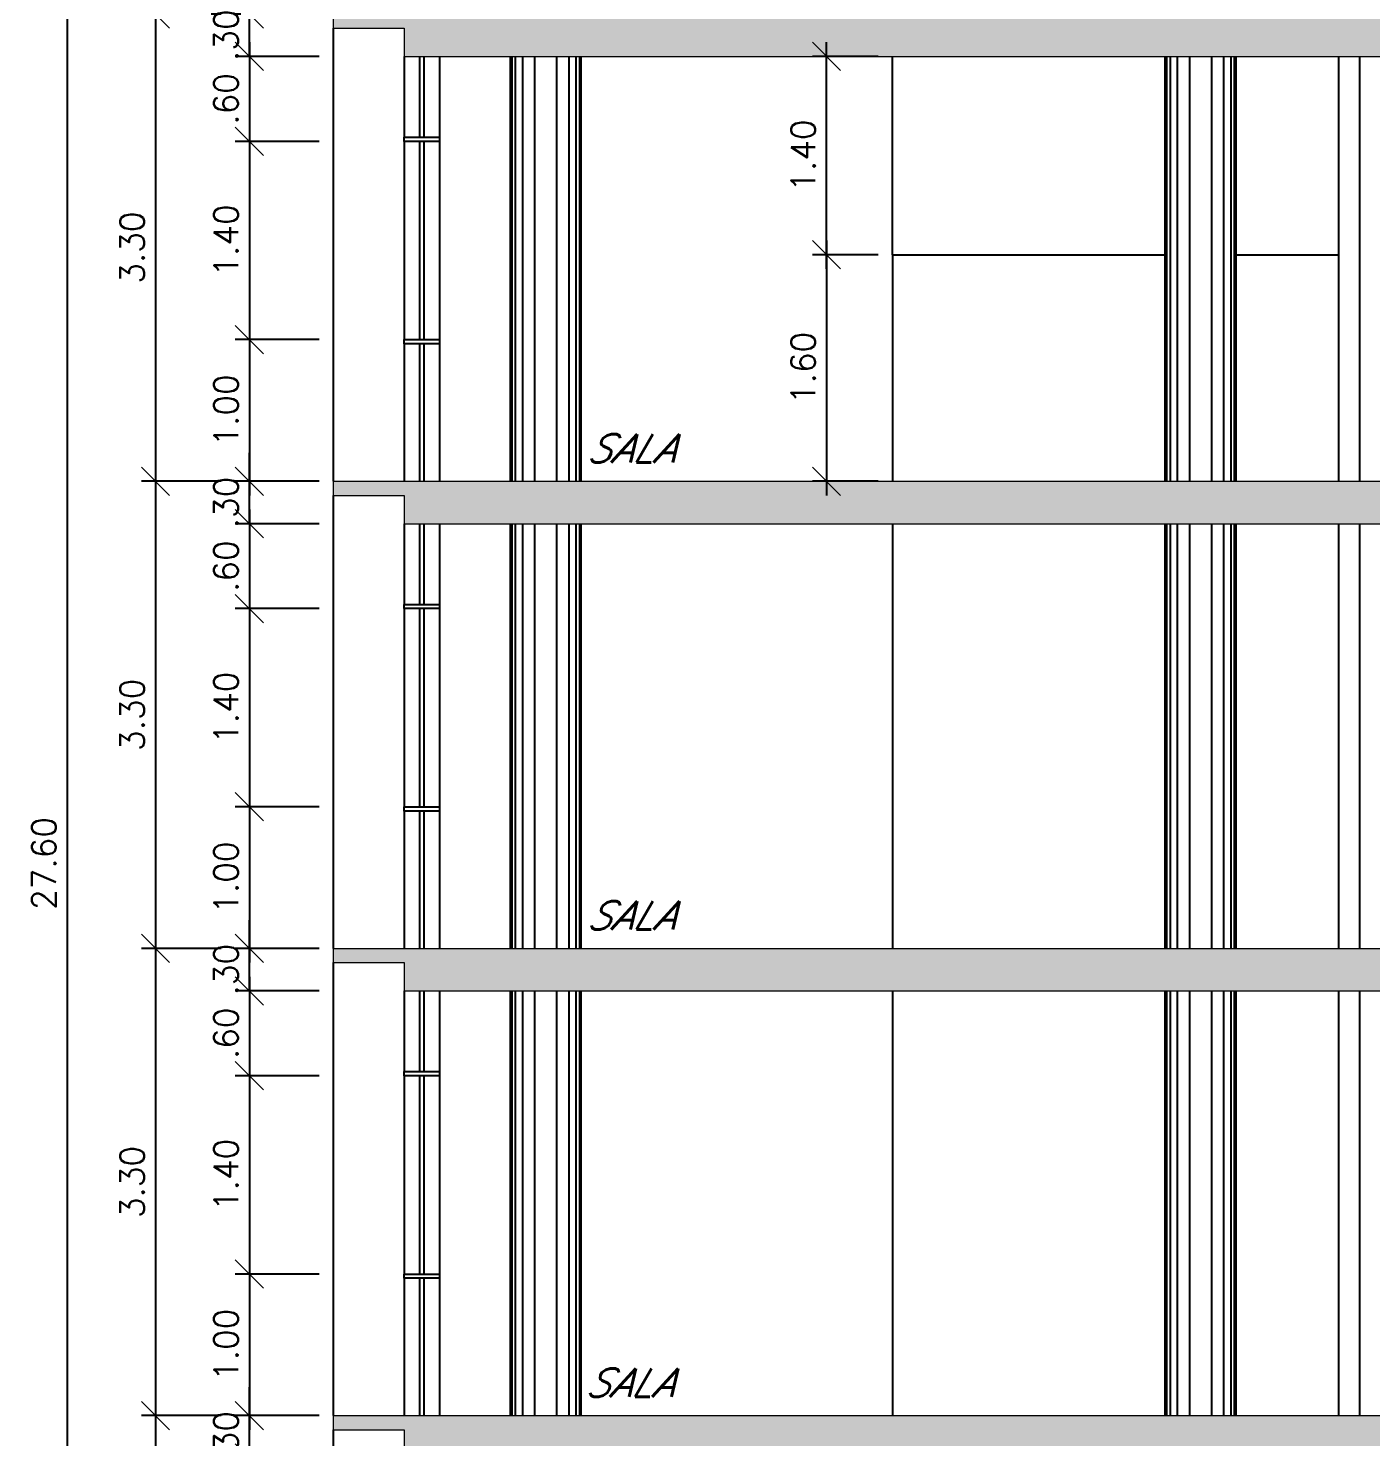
# Model space of a CAD drawing. Header units: millimetres. Extents: x 521 to 1055, y 261 to 520.
# Drawn here: x 857.5 to 866.98, y 470.91 to 480.86 of the extents above; entities that cross this region are included whole.
import ezdxf

# ---------------------------------------------------------------- set-up
doc = ezdxf.new("R2010")
doc.units = ezdxf.units.MM
doc.linetypes.add('CONTINU', pattern=[0])
doc.layers.add('0.1', color=8, linetype='Continuous', lineweight=13)
doc.styles.add('ROMANS', font='romans')
doc.styles.get("Standard").update_dxf_attribs({"font": 'romans.shx'})
doc.dimstyles.new('Fares Eng - 50', dxfattribs={"dimscale": 2, "dimtxt": 0.085, "dimasz": 0.1, "dimexe": 0.05, "dimexo": 0.05, "dimgap": 0.04, "dimtad": 1, "dimzin": 4, "dimdsep": 46, "dimtxsty": 'ROMANS', "dimblk1": 'OBLIQUE', "dimblk2": 'OBLIQUE', "dimsah": 1, "dimcen": 0.05, "dimdle": 0.05, "dimclrd": 8, "dimclre": 8, "dimclrt": 8, "dimaunit": 1, "dimadec": 0, "dimazin": 0, "dimtfac": 1, "dimtix": 1, "dimtmove": 2, "dimatfit": 0, "dimldrblk": 'OPEN90', "dimfxl": 1, "dimtolj": 1, "dimtzin": 0, "dimarcsym": 0})
pattern_1 = [(50, (2.50527, -1.5628), (0.273277003, -0.02390863), [0.028575, -0.314325]), (355, (2.50527, -1.5628), (-0.05286424, 0.286584964), [0.02286, -0.25146]), (100.451, (2.52804, -1.56478), (0.22041375, 0.26267503), [0.024285, -0.267135]), (46.1842, (2.50527, -1.4866), (0.40661856, -0.06306349), [0.0428625, -0.4714875]), (96.6356, (2.53915, -1.49184), (0.35610635, 0.37113833), [0.0364275, -0.4007025]), (351.184, (2.50527, -1.4866), (0.3561069, 0.37113768), [0.03429, -0.37719]), (21, (2.54337, -1.50564), (0.22742232, -0.15339828), [0.028575, -0.314325]), (326, (2.54337, -1.50564), (0.09270304, 0.27628195), [0.02286, -0.25146]), (71.4514, (2.56232, -1.51842), (0.320124736, 0.12288429), [0.024285, -0.267135]), (37.5, (2.50527, -1.56279), (0.004632905, 0.126832558), [0, -0.248412, 0, -0.25527, 0, -0.2524125]), (7.5, (2.50527, -1.56279), (0.100229494, 0.150270862), [0, -0.145542, 0, -0.242697, 0, -0.0962025]), (327.5, (2.4203, -1.56279), (0.203385893, -0.008593116), [0, -0.09525, 0, -0.29718, 0, -0.394335]), (317.5, (2.3822, -1.56279), (0.222193772, 0.038139737), [0, -0.123825, 0, -0.197358, 0, -0.280035])]

# ---------------------------------------------------------------- blocks, each defined once
blk = doc.blocks.new('_OBLIQUE')
at = {"color": 0, "linetype": 'ByBlock'}
blk.add_line((-0.5, -0.5), (0.5, 0.5), dxfattribs=at)
blk = doc.blocks.new('*D1891')
at = {"layer": '0.1', "color": 8, "linetype": 'CONTINU', "lineweight": -2, "transparency": 16777216}
for p, q in [((859.0596, 471.0565), (859.0596, 471.2565)), ((859.5523, 471.0565), (858.9596, 471.0565)), ((859.0596, 470.7565), (859.0596, 471.0565)), ((859.5523, 470.7565), (858.9596, 470.7565)), ((859.0596, 470.7565), (859.0596, 470.5565))]:
    blk.add_line(p, q, dxfattribs=at)
at = {"layer": 'DEFPOINTS', "color": 0, "linetype": 'CONTINU', "lineweight": -2, "transparency": 16777216}
for p in [(859.0596, 471.0565), (859.6523, 471.0565), (859.6523, 470.7565)]:
    blk.add_point(p, dxfattribs=at)
at = {"layer": '0.1', "color": 8, "linetype": 'CONTINU', "lineweight": -2, "transparency": 16777216, "xscale": 0.2, "yscale": 0.2, "zscale": 0.2}
for p, rotation in [((859.0596, 471.0565), 270), ((859.0596, 470.7565), 90)]:
    blk.add_blockref('_OBLIQUE', p, dxfattribs=dict(at, rotation=rotation))
at = {"layer": '0.1', "color": 8, "linetype": 'CONTINU', "lineweight": -2, "transparency": 16777216, "insert": (858.8946, 470.9065), "char_height": 0.17, "attachment_point": 5, "rotation": 90, "style": 'ROMANS'}
blk.add_mtext('\\A1;.30', dxfattribs=at)
blk = doc.blocks.new('_Open90')
at = {"color": 0, "linetype": 'ByBlock', "lineweight": -2}
for p, q in [((-0.5, 0.5), (0, 0)), ((0, 0), (-1, 0)), ((0, 0), (-0.5, -0.5))]:
    blk.add_line(p, q, dxfattribs=at)
blk = doc.blocks.new('*D1892')
at = {"layer": '0.1', "color": 8, "linetype": 'CONTINU', "lineweight": -2, "transparency": 16777216}
for p, q in [((859.0596, 474.1565), (859.0596, 473.3565)), ((859.5523, 474.0565), (858.9596, 474.0565)), ((859.5523, 473.4565), (858.9596, 473.4565))]:
    blk.add_line(p, q, dxfattribs=at)
at = {"layer": 'DEFPOINTS', "color": 0, "linetype": 'CONTINU', "lineweight": -2, "transparency": 16777216}
for p in [(859.6523, 474.0565), (859.0596, 473.4565), (859.6523, 473.4565)]:
    blk.add_point(p, dxfattribs=at)
at = {"layer": '0.1', "color": 8, "linetype": 'CONTINU', "lineweight": -2, "transparency": 16777216, "xscale": 0.2, "yscale": 0.2, "zscale": 0.2}
for p, rotation in [((859.0596, 474.0565), 90), ((859.0596, 473.4565), 270)]:
    blk.add_blockref('_OBLIQUE', p, dxfattribs=dict(at, rotation=rotation))
at = {"layer": '0.1', "color": 8, "linetype": 'CONTINU', "lineweight": -2, "transparency": 16777216, "insert": (858.8946, 473.7565), "char_height": 0.17, "attachment_point": 5, "rotation": 90, "style": 'ROMANS'}
blk.add_mtext('\\A1;.60', dxfattribs=at)
blk = doc.blocks.new('*D1893')
at = {"layer": '0.1', "color": 8, "linetype": 'CONTINU', "lineweight": -2, "transparency": 16777216}
for p, q in [((859.0596, 473.5565), (859.0596, 471.9565)), ((859.5523, 473.4565), (858.9596, 473.4565)), ((859.5523, 472.0565), (858.9596, 472.0565))]:
    blk.add_line(p, q, dxfattribs=at)
at = {"layer": 'DEFPOINTS', "color": 0, "linetype": 'CONTINU', "lineweight": -2, "transparency": 16777216}
for p in [(859.6523, 473.4565), (859.0596, 472.0565), (859.6523, 472.0565)]:
    blk.add_point(p, dxfattribs=at)
at = {"layer": '0.1', "color": 8, "linetype": 'CONTINU', "lineweight": -2, "transparency": 16777216, "xscale": 0.2, "yscale": 0.2, "zscale": 0.2}
for p, rotation in [((859.0596, 473.4565), 90), ((859.0596, 472.0565), 270)]:
    blk.add_blockref('_OBLIQUE', p, dxfattribs=dict(at, rotation=rotation))
at = {"layer": '0.1', "color": 8, "linetype": 'CONTINU', "lineweight": -2, "transparency": 16777216, "insert": (858.8946, 472.7565), "char_height": 0.17, "attachment_point": 5, "rotation": 90, "style": 'ROMANS'}
blk.add_mtext('\\A1;1.40', dxfattribs=at)
blk = doc.blocks.new('*D1894')
at = {"layer": '0.1', "color": 8, "linetype": 'CONTINU', "lineweight": -2, "transparency": 16777216}
for p, q in [((859.0596, 472.1565), (859.0596, 470.9565)), ((859.5523, 472.0565), (858.9596, 472.0565)), ((859.5523, 471.0565), (858.9596, 471.0565))]:
    blk.add_line(p, q, dxfattribs=at)
at = {"layer": 'DEFPOINTS', "color": 0, "linetype": 'CONTINU', "lineweight": -2, "transparency": 16777216}
for p in [(859.6523, 472.0565), (859.0596, 471.0565), (859.6523, 471.0565)]:
    blk.add_point(p, dxfattribs=at)
at = {"layer": '0.1', "color": 8, "linetype": 'CONTINU', "lineweight": -2, "transparency": 16777216, "xscale": 0.2, "yscale": 0.2, "zscale": 0.2}
for p, rotation in [((859.0596, 472.0565), 90), ((859.0596, 471.0565), 270)]:
    blk.add_blockref('_OBLIQUE', p, dxfattribs=dict(at, rotation=rotation))
at = {"layer": '0.1', "color": 8, "linetype": 'CONTINU', "lineweight": -2, "transparency": 16777216, "insert": (858.8946, 471.5565), "char_height": 0.17, "attachment_point": 5, "rotation": 90, "style": 'ROMANS'}
blk.add_mtext('\\A1;1.00', dxfattribs=at)
blk = doc.blocks.new('*D1895')
at = {"layer": '0.1', "color": 8, "linetype": 'CONTINU', "lineweight": -2, "transparency": 16777216}
for p, q in [((859.0596, 474.3565), (859.0596, 474.5565)), ((859.5523, 474.3565), (858.9596, 474.3565)), ((859.0596, 474.0565), (859.0596, 474.3565)), ((859.5523, 474.0565), (858.9596, 474.0565)), ((859.0596, 474.0565), (859.0596, 473.8565))]:
    blk.add_line(p, q, dxfattribs=at)
at = {"layer": 'DEFPOINTS', "color": 0, "linetype": 'CONTINU', "lineweight": -2, "transparency": 16777216}
for p in [(859.0596, 474.3565), (859.6523, 474.3565), (859.6523, 474.0565)]:
    blk.add_point(p, dxfattribs=at)
at = {"layer": '0.1', "color": 8, "linetype": 'CONTINU', "lineweight": -2, "transparency": 16777216, "xscale": 0.2, "yscale": 0.2, "zscale": 0.2}
for p, rotation in [((859.0596, 474.3565), 270), ((859.0596, 474.0565), 90)]:
    blk.add_blockref('_OBLIQUE', p, dxfattribs=dict(at, rotation=rotation))
at = {"layer": '0.1', "color": 8, "linetype": 'CONTINU', "lineweight": -2, "transparency": 16777216, "insert": (858.8946, 474.2065), "char_height": 0.17, "attachment_point": 5, "rotation": 90, "style": 'ROMANS'}
blk.add_mtext('\\A1;.30', dxfattribs=at)
blk = doc.blocks.new('*D1896')
at = {"layer": '0.1', "color": 8, "linetype": 'CONTINU', "lineweight": -2, "transparency": 16777216}
for p, q in [((859.0596, 477.4565), (859.0596, 476.6565)), ((859.5523, 477.3565), (858.9596, 477.3565)), ((859.5523, 476.7565), (858.9596, 476.7565))]:
    blk.add_line(p, q, dxfattribs=at)
at = {"layer": 'DEFPOINTS', "color": 0, "linetype": 'CONTINU', "lineweight": -2, "transparency": 16777216}
for p in [(859.6523, 477.3565), (859.0596, 476.7565), (859.6523, 476.7565)]:
    blk.add_point(p, dxfattribs=at)
at = {"layer": '0.1', "color": 8, "linetype": 'CONTINU', "lineweight": -2, "transparency": 16777216, "xscale": 0.2, "yscale": 0.2, "zscale": 0.2}
for p, rotation in [((859.0596, 477.3565), 90), ((859.0596, 476.7565), 270)]:
    blk.add_blockref('_OBLIQUE', p, dxfattribs=dict(at, rotation=rotation))
at = {"layer": '0.1', "color": 8, "linetype": 'CONTINU', "lineweight": -2, "transparency": 16777216, "insert": (858.8946, 477.0565), "char_height": 0.17, "attachment_point": 5, "rotation": 90, "style": 'ROMANS'}
blk.add_mtext('\\A1;.60', dxfattribs=at)
blk = doc.blocks.new('*D1897')
at = {"layer": '0.1', "color": 8, "linetype": 'CONTINU', "lineweight": -2, "transparency": 16777216}
for p, q in [((859.0596, 476.8565), (859.0596, 475.2565)), ((859.5523, 476.7565), (858.9596, 476.7565)), ((859.5523, 475.3565), (858.9596, 475.3565))]:
    blk.add_line(p, q, dxfattribs=at)
at = {"layer": 'DEFPOINTS', "color": 0, "linetype": 'CONTINU', "lineweight": -2, "transparency": 16777216}
for p in [(859.6523, 476.7565), (859.0596, 475.3565), (859.6523, 475.3565)]:
    blk.add_point(p, dxfattribs=at)
at = {"layer": '0.1', "color": 8, "linetype": 'CONTINU', "lineweight": -2, "transparency": 16777216, "xscale": 0.2, "yscale": 0.2, "zscale": 0.2}
for p, rotation in [((859.0596, 476.7565), 90), ((859.0596, 475.3565), 270)]:
    blk.add_blockref('_OBLIQUE', p, dxfattribs=dict(at, rotation=rotation))
at = {"layer": '0.1', "color": 8, "linetype": 'CONTINU', "lineweight": -2, "transparency": 16777216, "insert": (858.8946, 476.0565), "char_height": 0.17, "attachment_point": 5, "rotation": 90, "style": 'ROMANS'}
blk.add_mtext('\\A1;1.40', dxfattribs=at)
blk = doc.blocks.new('*D1898')
at = {"layer": '0.1', "color": 8, "linetype": 'CONTINU', "lineweight": -2, "transparency": 16777216}
for p, q in [((859.0596, 475.4565), (859.0596, 474.2565)), ((859.5523, 475.3565), (858.9596, 475.3565)), ((859.5523, 474.3565), (858.9596, 474.3565))]:
    blk.add_line(p, q, dxfattribs=at)
at = {"layer": 'DEFPOINTS', "color": 0, "linetype": 'CONTINU', "lineweight": -2, "transparency": 16777216}
for p in [(859.6523, 475.3565), (859.0596, 474.3565), (859.6523, 474.3565)]:
    blk.add_point(p, dxfattribs=at)
at = {"layer": '0.1', "color": 8, "linetype": 'CONTINU', "lineweight": -2, "transparency": 16777216, "xscale": 0.2, "yscale": 0.2, "zscale": 0.2}
for p, rotation in [((859.0596, 475.3565), 90), ((859.0596, 474.3565), 270)]:
    blk.add_blockref('_OBLIQUE', p, dxfattribs=dict(at, rotation=rotation))
at = {"layer": '0.1', "color": 8, "linetype": 'CONTINU', "lineweight": -2, "transparency": 16777216, "insert": (858.8946, 474.8565), "char_height": 0.17, "attachment_point": 5, "rotation": 90, "style": 'ROMANS'}
blk.add_mtext('\\A1;1.00', dxfattribs=at)
blk = doc.blocks.new('*D1899')
at = {"layer": '0.1', "color": 8, "linetype": 'CONTINU', "lineweight": -2, "transparency": 16777216}
for p, q in [((859.0596, 477.6565), (859.0596, 477.8565)), ((859.5523, 477.6565), (858.9596, 477.6565)), ((859.0596, 477.3565), (859.0596, 477.6565)), ((859.5523, 477.3565), (858.9596, 477.3565)), ((859.0596, 477.3565), (859.0596, 477.1565))]:
    blk.add_line(p, q, dxfattribs=at)
at = {"layer": 'DEFPOINTS', "color": 0, "linetype": 'CONTINU', "lineweight": -2, "transparency": 16777216}
for p in [(859.0596, 477.6565), (859.6523, 477.6565), (859.6523, 477.3565)]:
    blk.add_point(p, dxfattribs=at)
at = {"layer": '0.1', "color": 8, "linetype": 'CONTINU', "lineweight": -2, "transparency": 16777216, "xscale": 0.2, "yscale": 0.2, "zscale": 0.2}
for p, rotation in [((859.0596, 477.6565), 270), ((859.0596, 477.3565), 90)]:
    blk.add_blockref('_OBLIQUE', p, dxfattribs=dict(at, rotation=rotation))
at = {"layer": '0.1', "color": 8, "linetype": 'CONTINU', "lineweight": -2, "transparency": 16777216, "insert": (858.8946, 477.5065), "char_height": 0.17, "attachment_point": 5, "rotation": 90, "style": 'ROMANS'}
blk.add_mtext('\\A1;.30', dxfattribs=at)
blk = doc.blocks.new('*D1900')
at = {"layer": '0.1', "color": 8, "linetype": 'CONTINU', "lineweight": -2, "transparency": 16777216}
for p, q in [((859.0596, 480.7565), (859.0596, 479.9565)), ((859.5523, 480.6565), (858.9596, 480.6565)), ((859.5523, 480.0565), (858.9596, 480.0565))]:
    blk.add_line(p, q, dxfattribs=at)
at = {"layer": 'DEFPOINTS', "color": 0, "linetype": 'CONTINU', "lineweight": -2, "transparency": 16777216}
for p in [(859.6523, 480.6565), (859.0596, 480.0565), (859.6523, 480.0565)]:
    blk.add_point(p, dxfattribs=at)
at = {"layer": '0.1', "color": 8, "linetype": 'CONTINU', "lineweight": -2, "transparency": 16777216, "xscale": 0.2, "yscale": 0.2, "zscale": 0.2}
for p, rotation in [((859.0596, 480.6565), 90), ((859.0596, 480.0565), 270)]:
    blk.add_blockref('_OBLIQUE', p, dxfattribs=dict(at, rotation=rotation))
at = {"layer": '0.1', "color": 8, "linetype": 'CONTINU', "lineweight": -2, "transparency": 16777216, "insert": (858.8946, 480.3565), "char_height": 0.17, "attachment_point": 5, "rotation": 90, "style": 'ROMANS'}
blk.add_mtext('\\A1;.60', dxfattribs=at)
blk = doc.blocks.new('*D1901')
at = {"layer": '0.1', "color": 8, "linetype": 'CONTINU', "lineweight": -2, "transparency": 16777216}
for p, q in [((859.0596, 480.1565), (859.0596, 478.5565)), ((859.5523, 480.0565), (858.9596, 480.0565)), ((859.5523, 478.6565), (858.9596, 478.6565))]:
    blk.add_line(p, q, dxfattribs=at)
at = {"layer": 'DEFPOINTS', "color": 0, "linetype": 'CONTINU', "lineweight": -2, "transparency": 16777216}
for p in [(859.6523, 480.0565), (859.0596, 478.6565), (859.6523, 478.6565)]:
    blk.add_point(p, dxfattribs=at)
at = {"layer": '0.1', "color": 8, "linetype": 'CONTINU', "lineweight": -2, "transparency": 16777216, "xscale": 0.2, "yscale": 0.2, "zscale": 0.2}
for p, rotation in [((859.0596, 480.0565), 90), ((859.0596, 478.6565), 270)]:
    blk.add_blockref('_OBLIQUE', p, dxfattribs=dict(at, rotation=rotation))
at = {"layer": '0.1', "color": 8, "linetype": 'CONTINU', "lineweight": -2, "transparency": 16777216, "insert": (858.8946, 479.3565), "char_height": 0.17, "attachment_point": 5, "rotation": 90, "style": 'ROMANS'}
blk.add_mtext('\\A1;1.40', dxfattribs=at)
blk = doc.blocks.new('*D1902')
at = {"layer": '0.1', "color": 8, "linetype": 'CONTINU', "lineweight": -2, "transparency": 16777216}
for p, q in [((859.0596, 478.7565), (859.0596, 477.5565)), ((859.5523, 478.6565), (858.9596, 478.6565)), ((859.5523, 477.6565), (858.9596, 477.6565))]:
    blk.add_line(p, q, dxfattribs=at)
at = {"layer": 'DEFPOINTS', "color": 0, "linetype": 'CONTINU', "lineweight": -2, "transparency": 16777216}
for p in [(859.6523, 478.6565), (859.0596, 477.6565), (859.6523, 477.6565)]:
    blk.add_point(p, dxfattribs=at)
at = {"layer": '0.1', "color": 8, "linetype": 'CONTINU', "lineweight": -2, "transparency": 16777216, "xscale": 0.2, "yscale": 0.2, "zscale": 0.2}
for p, rotation in [((859.0596, 478.6565), 90), ((859.0596, 477.6565), 270)]:
    blk.add_blockref('_OBLIQUE', p, dxfattribs=dict(at, rotation=rotation))
at = {"layer": '0.1', "color": 8, "linetype": 'CONTINU', "lineweight": -2, "transparency": 16777216, "insert": (858.8946, 478.1565), "char_height": 0.17, "attachment_point": 5, "rotation": 90, "style": 'ROMANS'}
blk.add_mtext('\\A1;1.00', dxfattribs=at)
blk = doc.blocks.new('*D1903')
at = {"layer": '0.1', "color": 8, "linetype": 'CONTINU', "lineweight": -2, "transparency": 16777216}
for p, q in [((859.0596, 480.9565), (859.0596, 481.1565)), ((859.5523, 480.9565), (858.9596, 480.9565)), ((859.0596, 480.6565), (859.0596, 480.9565)), ((859.5523, 480.6565), (858.9596, 480.6565)), ((859.0596, 480.6565), (859.0596, 480.4565))]:
    blk.add_line(p, q, dxfattribs=at)
at = {"layer": 'DEFPOINTS', "color": 0, "linetype": 'CONTINU', "lineweight": -2, "transparency": 16777216}
for p in [(859.0596, 480.9565), (859.6523, 480.9565), (859.6523, 480.6565)]:
    blk.add_point(p, dxfattribs=at)
at = {"layer": '0.1', "color": 8, "linetype": 'CONTINU', "lineweight": -2, "transparency": 16777216, "xscale": 0.2, "yscale": 0.2, "zscale": 0.2}
for p, rotation in [((859.0596, 480.9565), 270), ((859.0596, 480.6565), 90)]:
    blk.add_blockref('_OBLIQUE', p, dxfattribs=dict(at, rotation=rotation))
at = {"layer": '0.1', "color": 8, "linetype": 'CONTINU', "lineweight": -2, "transparency": 16777216, "insert": (858.8946, 480.8065), "char_height": 0.17, "attachment_point": 5, "rotation": 90, "style": 'ROMANS'}
blk.add_mtext('\\A1;.30', dxfattribs=at)
blk = doc.blocks.new('*D1915')
at = {"layer": '0.1', "color": 8, "linetype": 'CONTINU', "lineweight": -2, "transparency": 16777216}
for p, q in [((858.3967, 471.1565), (858.3967, 467.6565)), ((858.8596, 471.0565), (858.2967, 471.0565)), ((858.8596, 467.7565), (858.2967, 467.7565))]:
    blk.add_line(p, q, dxfattribs=at)
at = {"layer": 'DEFPOINTS', "color": 0, "linetype": 'CONTINU', "lineweight": -2, "transparency": 16777216}
for p in [(858.9596, 471.0565), (858.3967, 467.7565), (858.9596, 467.7565)]:
    blk.add_point(p, dxfattribs=at)
at = {"layer": '0.1', "color": 8, "linetype": 'CONTINU', "lineweight": -2, "transparency": 16777216, "xscale": 0.2, "yscale": 0.2, "zscale": 0.2}
for p, rotation in [((858.3967, 471.0565), 90), ((858.3967, 467.7565), 270)]:
    blk.add_blockref('_OBLIQUE', p, dxfattribs=dict(at, rotation=rotation))
at = {"layer": '0.1', "color": 8, "linetype": 'CONTINU', "lineweight": -2, "transparency": 16777216, "insert": (858.2317, 469.4065), "char_height": 0.17, "attachment_point": 5, "rotation": 90, "style": 'ROMANS'}
blk.add_mtext('\\A1;3.30', dxfattribs=at)
blk = doc.blocks.new('*D1916')
at = {"layer": '0.1', "color": 8, "linetype": 'CONTINU', "lineweight": -2, "transparency": 16777216}
for p, q in [((858.3967, 474.4565), (858.3967, 470.9565)), ((858.8596, 474.3565), (858.2967, 474.3565)), ((858.8596, 471.0565), (858.2967, 471.0565))]:
    blk.add_line(p, q, dxfattribs=at)
at = {"layer": 'DEFPOINTS', "color": 0, "linetype": 'CONTINU', "lineweight": -2, "transparency": 16777216}
for p in [(858.9596, 474.3565), (858.3967, 471.0565), (858.9596, 471.0565)]:
    blk.add_point(p, dxfattribs=at)
at = {"layer": '0.1', "color": 8, "linetype": 'CONTINU', "lineweight": -2, "transparency": 16777216, "xscale": 0.2, "yscale": 0.2, "zscale": 0.2}
for p, rotation in [((858.3967, 474.3565), 90), ((858.3967, 471.0565), 270)]:
    blk.add_blockref('_OBLIQUE', p, dxfattribs=dict(at, rotation=rotation))
at = {"layer": '0.1', "color": 8, "linetype": 'CONTINU', "lineweight": -2, "transparency": 16777216, "insert": (858.2317, 472.7065), "char_height": 0.17, "attachment_point": 5, "rotation": 90, "style": 'ROMANS'}
blk.add_mtext('\\A1;3.30', dxfattribs=at)
blk = doc.blocks.new('*D1917')
at = {"layer": '0.1', "color": 8, "linetype": 'CONTINU', "lineweight": -2, "transparency": 16777216}
for p, q in [((858.3967, 477.7565), (858.3967, 474.2565)), ((858.8596, 477.6565), (858.2967, 477.6565)), ((858.8596, 474.3565), (858.2967, 474.3565))]:
    blk.add_line(p, q, dxfattribs=at)
at = {"layer": 'DEFPOINTS', "color": 0, "linetype": 'CONTINU', "lineweight": -2, "transparency": 16777216}
for p in [(858.9596, 477.6565), (858.3967, 474.3565), (858.9596, 474.3565)]:
    blk.add_point(p, dxfattribs=at)
at = {"layer": '0.1', "color": 8, "linetype": 'CONTINU', "lineweight": -2, "transparency": 16777216, "xscale": 0.2, "yscale": 0.2, "zscale": 0.2}
for p, rotation in [((858.3967, 477.6565), 90), ((858.3967, 474.3565), 270)]:
    blk.add_blockref('_OBLIQUE', p, dxfattribs=dict(at, rotation=rotation))
at = {"layer": '0.1', "color": 8, "linetype": 'CONTINU', "lineweight": -2, "transparency": 16777216, "insert": (858.2317, 476.0065), "char_height": 0.17, "attachment_point": 5, "rotation": 90, "style": 'ROMANS'}
blk.add_mtext('\\A1;3.30', dxfattribs=at)
blk = doc.blocks.new('*D1918')
at = {"layer": '0.1', "color": 8, "linetype": 'CONTINU', "lineweight": -2, "transparency": 16777216}
for p, q in [((858.3967, 481.0565), (858.3967, 477.5565)), ((858.8596, 480.9565), (858.2967, 480.9565)), ((858.8596, 477.6565), (858.2967, 477.6565))]:
    blk.add_line(p, q, dxfattribs=at)
at = {"layer": 'DEFPOINTS', "color": 0, "linetype": 'CONTINU', "lineweight": -2, "transparency": 16777216}
for p in [(858.9596, 480.9565), (858.3967, 477.6565), (858.9596, 477.6565)]:
    blk.add_point(p, dxfattribs=at)
at = {"layer": '0.1', "color": 8, "linetype": 'CONTINU', "lineweight": -2, "transparency": 16777216, "xscale": 0.2, "yscale": 0.2, "zscale": 0.2}
for p, rotation in [((858.3967, 480.9565), 90), ((858.3967, 477.6565), 270)]:
    blk.add_blockref('_OBLIQUE', p, dxfattribs=dict(at, rotation=rotation))
at = {"layer": '0.1', "color": 8, "linetype": 'CONTINU', "lineweight": -2, "transparency": 16777216, "insert": (858.2317, 479.3065), "char_height": 0.17, "attachment_point": 5, "rotation": 90, "style": 'ROMANS'}
blk.add_mtext('\\A1;3.30', dxfattribs=at)
blk = doc.blocks.new('*D1921')
at = {"layer": '0.1', "color": 8, "linetype": 'CONTINU', "lineweight": -2, "transparency": 16777216}
for p, q in [((857.7738, 488.8565), (857.7738, 461.0565)), ((858.1967, 488.7565), (857.6738, 488.7565)), ((858.1967, 461.1565), (857.6738, 461.1565))]:
    blk.add_line(p, q, dxfattribs=at)
at = {"layer": 'DEFPOINTS', "color": 0, "linetype": 'CONTINU', "lineweight": -2, "transparency": 16777216}
for p in [(858.2967, 488.7565), (857.7738, 461.1565), (858.2967, 461.1565)]:
    blk.add_point(p, dxfattribs=at)
at = {"layer": '0.1', "color": 8, "linetype": 'CONTINU', "lineweight": -2, "transparency": 16777216, "xscale": 0.2, "yscale": 0.2, "zscale": 0.2}
for p, rotation in [((857.7738, 488.7565), 90), ((857.7738, 461.1565), 270)]:
    blk.add_blockref('_OBLIQUE', p, dxfattribs=dict(at, rotation=rotation))
at = {"layer": '0.1', "color": 8, "linetype": 'CONTINU', "lineweight": -2, "transparency": 16777216, "insert": (857.6088, 474.9565), "char_height": 0.17, "attachment_point": 5, "rotation": 90, "style": 'ROMANS'}
blk.add_mtext('\\A1;27.60', dxfattribs=at)
blk = doc.blocks.new('*D3326')
at = {"layer": '0.1', "color": 8, "linetype": 'CONTINU', "lineweight": -2, "transparency": 16777216}
for p, q in [((863.1364, 479.3565), (863.1364, 477.5565)), ((863.5023, 479.2565), (863.0364, 479.2565)), ((863.5023, 477.6565), (863.0364, 477.6565))]:
    blk.add_line(p, q, dxfattribs=at)
at = {"layer": 'DEFPOINTS', "color": 0, "linetype": 'CONTINU', "lineweight": -2, "transparency": 16777216}
for p in [(863.6023, 479.2565), (863.1364, 477.6565), (863.6023, 477.6565)]:
    blk.add_point(p, dxfattribs=at)
at = {"layer": '0.1', "color": 8, "linetype": 'CONTINU', "lineweight": -2, "transparency": 16777216, "xscale": 0.2, "yscale": 0.2, "zscale": 0.2}
for p, rotation in [((863.1364, 479.2565), 90), ((863.1364, 477.6565), 270)]:
    blk.add_blockref('_OBLIQUE', p, dxfattribs=dict(at, rotation=rotation))
at = {"layer": '0.1', "color": 8, "linetype": 'CONTINU', "lineweight": -2, "transparency": 16777216, "insert": (862.9714, 478.4565), "char_height": 0.17, "attachment_point": 5, "rotation": 90, "style": 'ROMANS'}
blk.add_mtext('\\A1;1.60', dxfattribs=at)
blk = doc.blocks.new('*D3327')
at = {"layer": '0.1', "color": 8, "linetype": 'CONTINU', "lineweight": -2, "transparency": 16777216}
for p, q in [((863.1364, 479.1565), (863.1364, 480.7565)), ((863.5023, 480.6565), (863.0364, 480.6565)), ((863.5023, 479.2565), (863.0364, 479.2565))]:
    blk.add_line(p, q, dxfattribs=at)
at = {"layer": 'DEFPOINTS', "color": 0, "linetype": 'CONTINU', "lineweight": -2, "transparency": 16777216}
for p in [(863.1364, 480.6565), (863.6023, 480.6565), (863.6023, 479.2565)]:
    blk.add_point(p, dxfattribs=at)
at = {"layer": '0.1', "color": 8, "linetype": 'CONTINU', "lineweight": -2, "transparency": 16777216, "xscale": 0.2, "yscale": 0.2, "zscale": 0.2}
for p, rotation in [((863.1364, 480.6565), 90), ((863.1364, 479.2565), 270)]:
    blk.add_blockref('_OBLIQUE', p, dxfattribs=dict(at, rotation=rotation))
at = {"layer": '0.1', "color": 8, "linetype": 'CONTINU', "lineweight": -2, "transparency": 16777216, "insert": (862.9714, 479.9565), "char_height": 0.17, "attachment_point": 5, "rotation": 90, "style": 'ROMANS'}
blk.add_mtext('\\A1;1.40', dxfattribs=at)

msp = doc.modelspace()

# ---------------------------------------------------------------- hatches: boundary and pattern name
at = {"layer": '0.1', "linetype": 'CONTINU', "lineweight": -2}
h = msp.add_hatch(dxfattribs=at)
h.set_pattern_fill('AR-CONC', color=8, scale=0.0015, style=0)
h.set_pattern_definition(pattern_1)
h.paths.add_polyline_path([(859.65229, 480.95646), (859.65229, 480.85646), (860.15229, 480.85646), (860.15229, 480.65646), (876.15229, 480.65646), (876.15229, 480.85646), (876.65229, 480.85646), (876.65229, 480.95646)])
h = msp.add_hatch(dxfattribs=at)
h.set_pattern_fill('AR-CONC', color=8, scale=0.0015, style=0)
h.set_pattern_definition(pattern_1)
h.paths.add_polyline_path([(859.65229, 477.65646), (859.65229, 477.55646), (860.15229, 477.55646), (860.15229, 477.35646), (876.15229, 477.35646), (876.15229, 477.55646), (876.65229, 477.55646), (876.65229, 477.65646)])
h = msp.add_hatch(dxfattribs=at)
h.set_pattern_fill('AR-CONC', color=8, scale=0.0015, style=0)
h.set_pattern_definition(pattern_1)
h.paths.add_polyline_path([(859.65229, 474.35646), (859.65229, 474.25646), (860.15229, 474.25646), (860.15229, 474.05646), (876.15229, 474.05646), (876.15229, 474.25646), (876.65229, 474.25646), (876.65229, 474.35646)])
h = msp.add_hatch(dxfattribs=at)
h.set_pattern_fill('AR-CONC', color=8, scale=0.0015, style=0)
h.set_pattern_definition(pattern_1)
h.paths.add_polyline_path([(859.65229, 471.05646), (859.65229, 470.95646), (860.15229, 470.95646), (860.15229, 470.75646), (876.15229, 470.75646), (876.15229, 470.95646), (876.65229, 470.95646), (876.65229, 471.05646)])

# ---------------------------------------------------------------- linework, layer by layer
at = {"layer": '0.1', "color": 7}
for p, q in [((859.65229, 480.95646), (859.65229, 480.85646)), ((859.65229, 480.85646), (860.15229, 480.85646)), ((860.15229, 480.85646), (860.15229, 480.65646)), ((860.15229, 480.65646), (876.15229, 480.65646)), ((859.65229, 477.65646), (876.65229, 477.65646)), ((859.65229, 477.65646), (859.65229, 477.55646)), ((859.65229, 477.55646), (860.15229, 477.55646)), ((860.15229, 477.55646), (860.15229, 477.35646)), ((860.15229, 477.35646), (876.15229, 477.35646)), ((859.65229, 474.35646), (876.65229, 474.35646)), ((859.65229, 474.35646), (859.65229, 474.25646)), ((859.65229, 474.25646), (860.15229, 474.25646)), ((860.15229, 474.25646), (860.15229, 474.05646)), ((860.15229, 474.05646), (876.15229, 474.05646)), ((859.65229, 471.05646), (876.65229, 471.05646)), ((859.65229, 471.05646), (859.65229, 470.95646)), ((859.65229, 470.95646), (860.15229, 470.95646)), ((860.15229, 470.95646), (860.15229, 470.75646))]:
    msp.add_line(p, q, dxfattribs=at)
at = {"layer": '0.1', "color": 8, "linetype": 'CONTINU', "lineweight": -2}
for p, q in [((859.65229, 480.85646), (859.65229, 477.65646)), ((860.15229, 480.65646), (860.15229, 480.08646)), ((860.26229, 480.65646), (860.26229, 480.08646)), ((860.29229, 480.65646), (860.29229, 480.08646)), ((860.40229, 480.65646), (860.40229, 480.08646)), ((860.90229, 480.65646), (860.90229, 477.65646)), ((860.91353, 480.65646), (860.91353, 477.65646)), ((860.93788, 480.65646), (860.93788, 477.65646)), ((860.98845, 480.65646), (860.98845, 477.65646)), ((861.07462, 480.65646), (861.07462, 477.65646)), ((861.22997, 480.65646), (861.22997, 477.65646)), ((861.31613, 480.65646), (861.31613, 477.65646)), ((861.3667, 480.65646), (861.3667, 477.65646)), ((861.39105, 480.65646), (861.39105, 477.65646)), ((861.40229, 480.65646), (861.40229, 477.65646)), ((863.60229, 479.25646), (863.60229, 480.65646)), ((865.52729, 480.65646), (865.52729, 477.65646)), ((865.53853, 480.65646), (865.53853, 477.65646)), ((865.56288, 480.65646), (865.56288, 477.65646)), ((865.61345, 480.65646), (865.61345, 477.65646)), ((865.69962, 480.65646), (865.69962, 477.65646)), ((865.85497, 480.65646), (865.85497, 477.65646)), ((865.94113, 480.65646), (865.94113, 477.65646)), ((865.9917, 480.65646), (865.9917, 477.65646)), ((866.01605, 480.65646), (866.01605, 477.65646)), ((866.02729, 480.65646), (866.02729, 477.65646)), ((866.75229, 480.65646), (866.75229, 477.65646)), ((866.90229, 480.65646), (866.90229, 477.65646)), ((860.15229, 480.05646), (860.15229, 478.65646)), ((860.26229, 480.05646), (860.26229, 478.65646)), ((860.29229, 480.05646), (860.29229, 478.65646)), ((860.40229, 480.05646), (860.40229, 478.65646)), ((863.60229, 479.25646), (863.60229, 477.65646)), ((863.60229, 479.25646), (865.52729, 479.25646)), ((866.02729, 479.25646), (866.75229, 479.25646)), ((860.15229, 478.62646), (860.15229, 477.65646)), ((860.26229, 478.62646), (860.26229, 477.65646)), ((860.29229, 478.62646), (860.29229, 477.65646)), ((860.40229, 478.62646), (860.40229, 477.65646)), ((859.65229, 477.55646), (859.65229, 474.35646)), ((860.15229, 477.35646), (860.15229, 476.78646)), ((860.26229, 477.35646), (860.26229, 476.78646)), ((860.29229, 477.35646), (860.29229, 476.78646)), ((860.40229, 477.35646), (860.40229, 476.78646)), ((860.90229, 477.35646), (860.90229, 474.35646)), ((860.91353, 477.35646), (860.91353, 474.35646)), ((860.93788, 477.35646), (860.93788, 474.35646)), ((860.98845, 477.35646), (860.98845, 474.35646)), ((861.07462, 477.35646), (861.07462, 474.35646)), ((861.22997, 477.35646), (861.22997, 474.35646)), ((861.31613, 477.35646), (861.31613, 474.35646)), ((861.3667, 477.35646), (861.3667, 474.35646)), ((861.39105, 477.35646), (861.39105, 474.35646)), ((861.40229, 477.35646), (861.40229, 474.35646)), ((863.60229, 477.35646), (863.60229, 474.35646)), ((865.52729, 477.35646), (865.52729, 474.35646)), ((865.53853, 477.35646), (865.53853, 474.35646)), ((865.56288, 477.35646), (865.56288, 474.35646)), ((865.61345, 477.35646), (865.61345, 474.35646)), ((865.69962, 477.35646), (865.69962, 474.35646)), ((865.85497, 477.35646), (865.85497, 474.35646)), ((865.94113, 477.35646), (865.94113, 474.35646)), ((865.9917, 477.35646), (865.9917, 474.35646)), ((866.01605, 477.35646), (866.01605, 474.35646)), ((866.02729, 477.35646), (866.02729, 474.35646)), ((866.75229, 477.35646), (866.75229, 474.35646)), ((866.90229, 477.35646), (866.90229, 474.35646)), ((860.15229, 476.75646), (860.15229, 475.35646)), ((860.26229, 476.75646), (860.26229, 475.35646)), ((860.29229, 476.75646), (860.29229, 475.35646)), ((860.40229, 476.75646), (860.40229, 475.35646)), ((860.15229, 475.32646), (860.15229, 474.35646)), ((860.26229, 475.32646), (860.26229, 474.35646)), ((860.29229, 475.32646), (860.29229, 474.35646)), ((860.40229, 475.32646), (860.40229, 474.35646)), ((859.65229, 474.25646), (859.65229, 471.05646)), ((860.15229, 474.05646), (860.15229, 473.48646)), ((860.26229, 474.05646), (860.26229, 473.48646)), ((860.29229, 474.05646), (860.29229, 473.48646)), ((860.40229, 474.05646), (860.40229, 473.48646)), ((860.90229, 474.05646), (860.90229, 471.05646)), ((860.91353, 474.05646), (860.91353, 471.05646)), ((860.93788, 474.05646), (860.93788, 471.05646)), ((860.98845, 474.05646), (860.98845, 471.05646)), ((861.07462, 474.05646), (861.07462, 471.05646)), ((861.22997, 474.05646), (861.22997, 471.05646)), ((861.31613, 474.05646), (861.31613, 471.05646)), ((861.3667, 474.05646), (861.3667, 471.05646)), ((861.39105, 474.05646), (861.39105, 471.05646)), ((861.40229, 474.05646), (861.40229, 471.05646)), ((863.60229, 474.05646), (863.60229, 471.05646)), ((865.52729, 474.05646), (865.52729, 471.05646)), ((865.53853, 474.05646), (865.53853, 471.05646)), ((865.56288, 474.05646), (865.56288, 471.05646)), ((865.61345, 474.05646), (865.61345, 471.05646)), ((865.69962, 474.05646), (865.69962, 471.05646)), ((865.85497, 474.05646), (865.85497, 471.05646)), ((865.94113, 474.05646), (865.94113, 471.05646)), ((865.9917, 474.05646), (865.9917, 471.05646)), ((866.01605, 474.05646), (866.01605, 471.05646)), ((866.02729, 474.05646), (866.02729, 471.05646)), ((866.75229, 474.05646), (866.75229, 471.05646)), ((866.90229, 474.05646), (866.90229, 471.05646)), ((860.15229, 473.45646), (860.15229, 472.05646)), ((860.26229, 473.45646), (860.26229, 472.05646)), ((860.29229, 473.45646), (860.29229, 472.05646)), ((860.40229, 473.45646), (860.40229, 472.05646)), ((860.15229, 472.02646), (860.15229, 471.05646)), ((860.26229, 472.02646), (860.26229, 471.05646)), ((860.29229, 472.02646), (860.29229, 471.05646)), ((860.40229, 472.02646), (860.40229, 471.05646)), ((859.65229, 470.95646), (859.65229, 467.75646))]:
    msp.add_line(p, q, dxfattribs=at)
for points in [[(860.15229, 480.08646), (860.40229, 480.08646), (860.40229, 480.05646), (860.15229, 480.05646)], [(860.15229, 478.65646), (860.40229, 478.65646), (860.40229, 478.62646), (860.15229, 478.62646)], [(860.15229, 476.78646), (860.40229, 476.78646), (860.40229, 476.75646), (860.15229, 476.75646)], [(860.15229, 475.35646), (860.40229, 475.35646), (860.40229, 475.32646), (860.15229, 475.32646)], [(860.15229, 473.48646), (860.40229, 473.48646), (860.40229, 473.45646), (860.15229, 473.45646)], [(860.15229, 472.05646), (860.40229, 472.05646), (860.40229, 472.02646), (860.15229, 472.02646)]]:
    msp.add_lwpolyline(points, close=True, dxfattribs=at)

# ---------------------------------------------------------------- texts
at = {"layer": '0.1', "color": 8, "oblique": 30}
for p in [(861.43447, 477.78917), (861.43447, 474.48917), (861.42538, 471.18917)]:
    msp.add_text('SALA', height=0.2, dxfattribs=at).set_placement(p)

# ---------------------------------------------------------------- dimensions: what is measured, and where the dimension line sits
at = {"layer": '0.1', "color": 8, "linetype": 'CONTINU', "lineweight": -2}
for base, p1, p2, picture, middle in [((857.77379, 461.15646), (858.29672, 488.75646), (858.29672, 461.15646), '*D1921', (857.60879, 474.95646)), ((859.05955, 480.95646), (859.65229, 480.65646), (859.65229, 480.95646), '*D1903', (858.89455, 480.80646)), ((858.39672, 477.65646), (858.95955, 480.95646), (858.95955, 477.65646), '*D1918', (858.23172, 479.30646)), ((859.05955, 480.05646), (859.65229, 480.65646), (859.65229, 480.05646), '*D1900', (858.89455, 480.35646)), ((863.13639, 480.65646), (863.60229, 479.25646), (863.60229, 480.65646), '*D3327', (862.97139, 479.95646)), ((859.05955, 478.65646), (859.65229, 480.05646), (859.65229, 478.65646), '*D1901', (858.89455, 479.35646)), ((863.13639, 477.65646), (863.60229, 479.25646), (863.60229, 477.65646), '*D3326', (862.97139, 478.45646)), ((859.05955, 477.65646), (859.65229, 478.65646), (859.65229, 477.65646), '*D1902', (858.89455, 478.15646)), ((859.05955, 477.65646), (859.65229, 477.35646), (859.65229, 477.65646), '*D1899', (858.89455, 477.50646)), ((858.39672, 474.35646), (858.95955, 477.65646), (858.95955, 474.35646), '*D1917', (858.23172, 476.00646)), ((859.05955, 476.75646), (859.65229, 477.35646), (859.65229, 476.75646), '*D1896', (858.89455, 477.05646)), ((859.05955, 475.35646), (859.65229, 476.75646), (859.65229, 475.35646), '*D1897', (858.89455, 476.05646)), ((859.05955, 474.35646), (859.65229, 475.35646), (859.65229, 474.35646), '*D1898', (858.89455, 474.85646)), ((859.05955, 474.35646), (859.65229, 474.05646), (859.65229, 474.35646), '*D1895', (858.89455, 474.20646)), ((858.39672, 471.05646), (858.95955, 474.35646), (858.95955, 471.05646), '*D1916', (858.23172, 472.70646)), ((859.05955, 473.45646), (859.65229, 474.05646), (859.65229, 473.45646), '*D1892', (858.89455, 473.75646)), ((859.05955, 472.05646), (859.65229, 473.45646), (859.65229, 472.05646), '*D1893', (858.89455, 472.75646)), ((859.05955, 471.05646), (859.65229, 472.05646), (859.65229, 471.05646), '*D1894', (858.89455, 471.55646)), ((859.05955, 471.05646), (859.65229, 470.75646), (859.65229, 471.05646), '*D1891', (858.89455, 470.90646)), ((858.39672, 467.75646), (858.95955, 471.05646), (858.95955, 467.75646), '*D1915', (858.23172, 469.40646))]:
    dim = msp.add_linear_dim(base=base, p1=p1, p2=p2, angle=90, dimstyle='Fares Eng - 50', dxfattribs=at)
    dim.commit()
    dim.dimension.update_dxf_attribs({"geometry": picture, "text_midpoint": middle})

doc.saveas('drawing.dxf')
